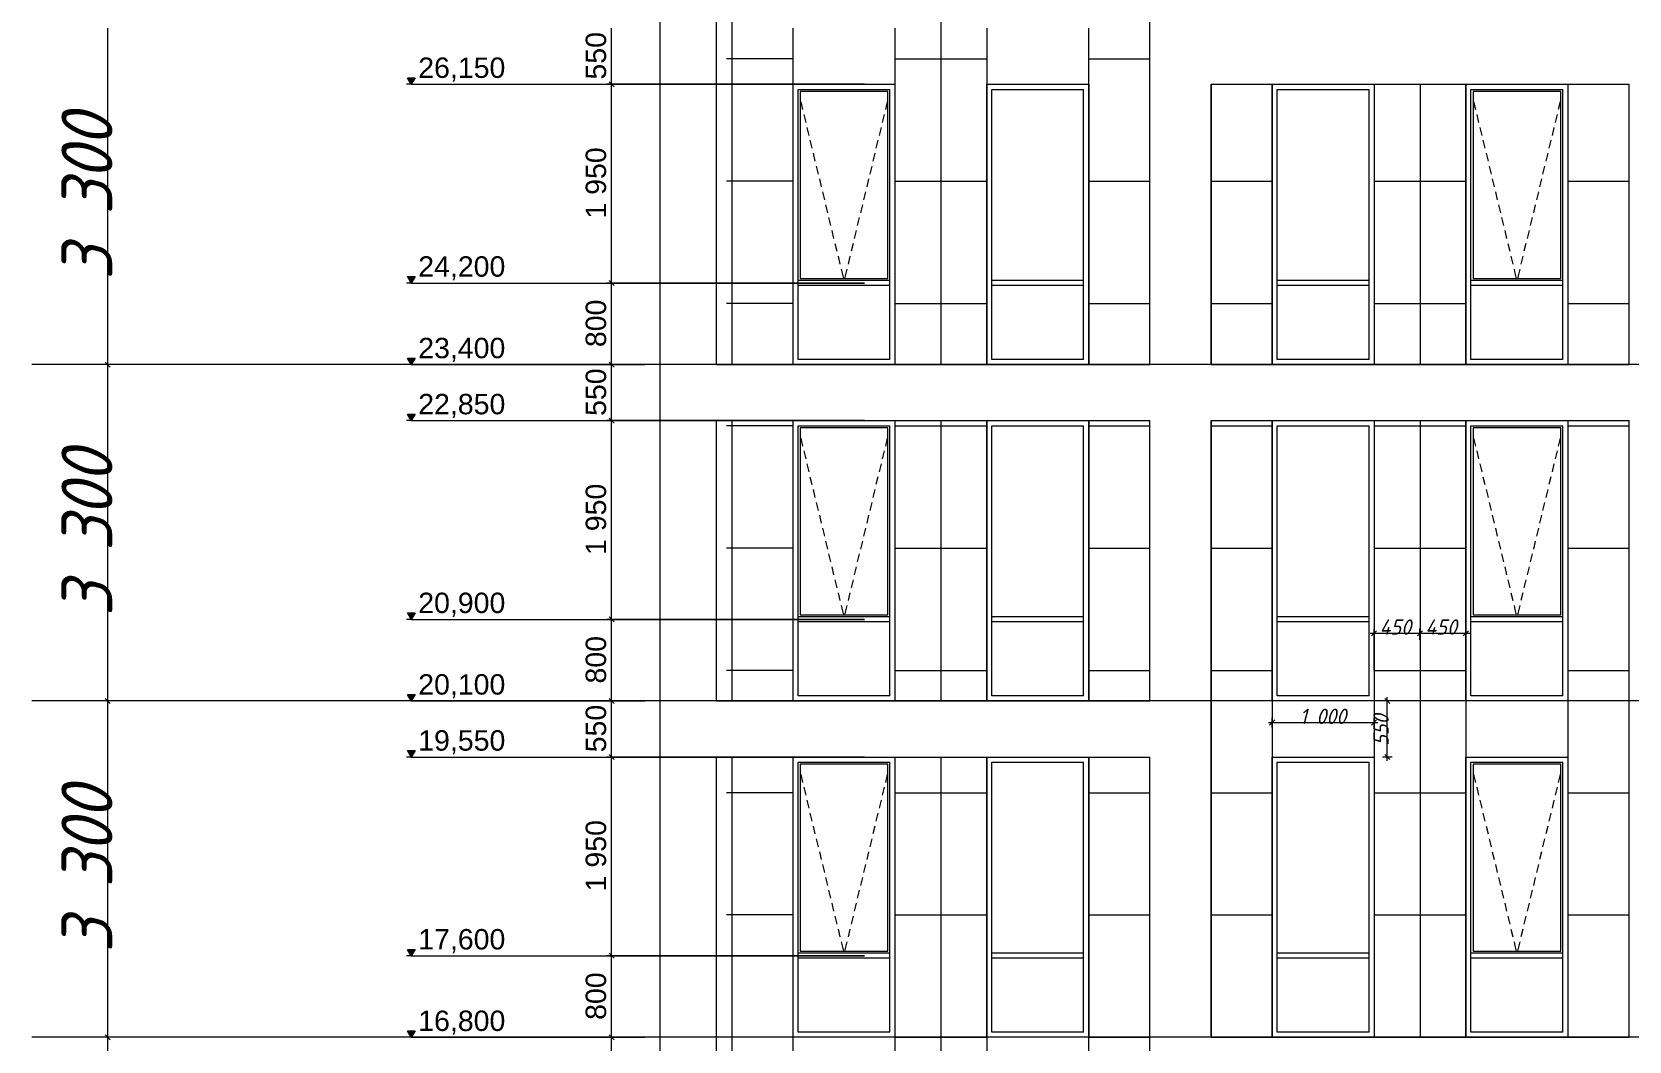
# Model space of a CAD drawing. Header units: millimetres. Extents: x 1499747 to 4230374, y -28481 to 441852.
# Drawn here: x 2604981 to 2620644, y -1020 to 8880 of the extents above; entities that cross this region are included whole.
import ezdxf
from ezdxf.xclip import XClip

# ---------------------------------------------------------------- set-up
doc = ezdxf.new("R2010")
doc.units = ezdxf.units.MM
doc.header["$MEASUREMENT"] = 0
doc.header["$XCLIPFRAME"] = 0
for name, color, linetype, lineweight in [('1 Фасад_42_Витражные окна_Ном._пера__1_Ном._пера__7', 7, 'Continuous', 18), ('1 Фасад_42_Витражные окна_Ном._пера__92_Ном._пера__233', 233, 'Continuous', 18), ('1 Фасад_42_Выступы_Ном._пера__1_Ном._пера__7', 7, 'Continuous', 18), ('1 Фасад_42_Отделка керамика_Ном._пера__1_Ном._пера__7', 7, 'Continuous', 18), ('1 Фасад_42_Размер - ГКЛ перегородки_Ном._пера__5_Ном._пера__5', 5, 'Continuous', 18), ('1 Фасад_42_Размер - Общий_Ном._пера__1_Ном._пера__7', 7, 'Continuous', 18), ('1 Фасад_42_Сетка кладки_Ном._пера__20_Ном._пера__1', 1, 'Continuous', 18), ('1 Фасад_42_Сетка кладки_Ном._пера__5_Ном._пера__5', 5, 'Continuous', 18), ('1 Фасад_42_Сетка кладки_Ном._пера__62_Ном._пера__253', 252, 'Continuous', 18)]:
    doc.layers.add(name, color=color, linetype=linetype, lineweight=lineweight)
doc.layers.add('Чертеж и Рисунок', color=7, linetype='Continuous')
doc.styles.add('СГЕНЕРИР_СТИЛЬ_1', font='')
doc.styles.add('СГЕНЕРИР_СТИЛЬ_2', font='arial.ttf')
doc.styles.get('СГЕНЕРИР_СТИЛЬ_1').set_extended_font_data('GOST Common', italic=True)

# ---------------------------------------------------------------- blocks, each defined once
blk = doc.blocks.new('Чертеж_5_42', base_point=(1557140, 9891))
at = {"layer": '1 Фасад_42_Размер - Общий_Ном._пера__1_Ном._пера__7', "linetype": 'Continuous', "true_color": 0x939598}
for points in [[(1502498, 36041), (1502535, 36104), (1502462, 36104)], [(1502498, 34091), (1502535, 34154), (1502462, 34154)], [(1502498, 33291), (1502535, 33354), (1502462, 33354)], [(1502498, 32741), (1502535, 32804), (1502462, 32804)], [(1502498, 30791), (1502535, 30854), (1502462, 30854)], [(1502498, 29991), (1502535, 30054), (1502462, 30054)], [(1502498, 29441), (1502535, 29504), (1502462, 29504)], [(1502498, 27491), (1502535, 27554), (1502462, 27554)], [(1502498, 26691), (1502535, 26754), (1502462, 26754)]]:
    blk.add_hatch(color=252, dxfattribs=at).paths.add_polyline_path(points)
at = {"layer": '1 Фасад_42_Витражные окна_Ном._пера__1_Ном._пера__7', "color": 252, "linetype": 'Continuous', "true_color": 0x939598}
for p, q in [((1506291, 35691), (1506291, 35991)), ((1506291, 35991), (1506741, 35991)), ((1506311, 35971), (1506311, 34136)), ((1507171, 35971), (1506311, 35971)), ((1506741, 35991), (1507191, 35991)), ((1507171, 34136), (1507171, 35971)), ((1507191, 35691), (1507191, 35991)), ((1508191, 35691), (1508191, 35991)), ((1508191, 35991), (1508641, 35991)), ((1508641, 35991), (1509091, 35991)), ((1509091, 35691), (1509091, 35991)), ((1510990, 35691), (1510990, 35991)), ((1510990, 35991), (1511440, 35991)), ((1511440, 35991), (1511890, 35991)), ((1511890, 35691), (1511890, 35991)), ((1512890, 35691), (1512890, 35991)), ((1512890, 35991), (1513340, 35991)), ((1512910, 35971), (1512910, 34136)), ((1513770, 35971), (1512910, 35971)), ((1513340, 35991), (1513790, 35991)), ((1513770, 34136), (1513770, 35971)), ((1513790, 35691), (1513790, 35991)), ((1506291, 34291), (1506291, 35691)), ((1507191, 34291), (1507191, 35691)), ((1508191, 34291), (1508191, 35691)), ((1509091, 34291), (1509091, 35691)), ((1510990, 34291), (1510990, 35691)), ((1511890, 34291), (1511890, 35691)), ((1512890, 34291), (1512890, 35691)), ((1513790, 34291), (1513790, 35691)), ((1506291, 34116), (1506291, 34291)), ((1507191, 34116), (1507191, 34291)), ((1508191, 34116), (1508191, 34291)), ((1509091, 34116), (1509091, 34291)), ((1510990, 34116), (1510990, 34291)), ((1511890, 34116), (1511890, 34291)), ((1512890, 34116), (1512890, 34291)), ((1513790, 34116), (1513790, 34291)), ((1506291, 34091), (1506291, 34116)), ((1506741, 34116), (1506291, 34116)), ((1506291, 34066), (1506291, 34091)), ((1506291, 33341), (1506291, 34066)), ((1506741, 34066), (1506291, 34066)), ((1506311, 34136), (1507171, 34136)), ((1507191, 34116), (1506741, 34116)), ((1507191, 34066), (1506741, 34066)), ((1507191, 34091), (1507191, 34116)), ((1507191, 34066), (1507191, 34091)), ((1507191, 33341), (1507191, 34066)), ((1508191, 34091), (1508191, 34116)), ((1508641, 34116), (1508191, 34116)), ((1508191, 34066), (1508191, 34091)), ((1508191, 33341), (1508191, 34066)), ((1508641, 34066), (1508191, 34066)), ((1509091, 34116), (1508641, 34116)), ((1509091, 34066), (1508641, 34066)), ((1509091, 34091), (1509091, 34116)), ((1509091, 34066), (1509091, 34091)), ((1509091, 33341), (1509091, 34066)), ((1510990, 34091), (1510990, 34116)), ((1511440, 34116), (1510990, 34116)), ((1510990, 34066), (1510990, 34091)), ((1510990, 33341), (1510990, 34066)), ((1511440, 34066), (1510990, 34066)), ((1511890, 34116), (1511440, 34116)), ((1511890, 34066), (1511440, 34066)), ((1511890, 34091), (1511890, 34116)), ((1511890, 34066), (1511890, 34091)), ((1511890, 33341), (1511890, 34066)), ((1512890, 34091), (1512890, 34116)), ((1513340, 34116), (1512890, 34116)), ((1512890, 34066), (1512890, 34091)), ((1512890, 33341), (1512890, 34066)), ((1513340, 34066), (1512890, 34066)), ((1512910, 34136), (1513770, 34136)), ((1513790, 34116), (1513340, 34116)), ((1513790, 34066), (1513340, 34066)), ((1513790, 34091), (1513790, 34116)), ((1513790, 34066), (1513790, 34091)), ((1513790, 33341), (1513790, 34066)), ((1506741, 33341), (1506291, 33341)), ((1507191, 33341), (1506741, 33341)), ((1508641, 33341), (1508191, 33341)), ((1509091, 33341), (1508641, 33341)), ((1511440, 33341), (1510990, 33341)), ((1511890, 33341), (1511440, 33341)), ((1513340, 33341), (1512890, 33341)), ((1513790, 33341), (1513340, 33341)), ((1506291, 32391), (1506291, 32691)), ((1506291, 32691), (1506741, 32691)), ((1506311, 32671), (1506311, 30836)), ((1507171, 32671), (1506311, 32671)), ((1506741, 32691), (1507191, 32691)), ((1507171, 30836), (1507171, 32671)), ((1507191, 32391), (1507191, 32691)), ((1508191, 32391), (1508191, 32691)), ((1508191, 32691), (1508641, 32691)), ((1508641, 32691), (1509091, 32691)), ((1509091, 32391), (1509091, 32691)), ((1510990, 32391), (1510990, 32691)), ((1510990, 32691), (1511440, 32691)), ((1511440, 32691), (1511890, 32691)), ((1511890, 32391), (1511890, 32691)), ((1512890, 32391), (1512890, 32691)), ((1512890, 32691), (1513340, 32691)), ((1512910, 32671), (1512910, 30836)), ((1513770, 32671), (1512910, 32671)), ((1513340, 32691), (1513790, 32691)), ((1513770, 30836), (1513770, 32671)), ((1513790, 32391), (1513790, 32691)), ((1506291, 30991), (1506291, 32391)), ((1507191, 30991), (1507191, 32391)), ((1508191, 30991), (1508191, 32391)), ((1509091, 30991), (1509091, 32391)), ((1510990, 30991), (1510990, 32391)), ((1511890, 30991), (1511890, 32391)), ((1512890, 30991), (1512890, 32391)), ((1513790, 30991), (1513790, 32391)), ((1506291, 30816), (1506291, 30991)), ((1507191, 30816), (1507191, 30991)), ((1508191, 30816), (1508191, 30991)), ((1509091, 30816), (1509091, 30991)), ((1510990, 30816), (1510990, 30991)), ((1511890, 30816), (1511890, 30991)), ((1512890, 30816), (1512890, 30991)), ((1513790, 30816), (1513790, 30991)), ((1506291, 30791), (1506291, 30816)), ((1506741, 30816), (1506291, 30816)), ((1506291, 30766), (1506291, 30791)), ((1506291, 30041), (1506291, 30766)), ((1506741, 30766), (1506291, 30766)), ((1506311, 30836), (1507171, 30836)), ((1507191, 30816), (1506741, 30816)), ((1507191, 30766), (1506741, 30766)), ((1507191, 30791), (1507191, 30816)), ((1507191, 30766), (1507191, 30791)), ((1507191, 30041), (1507191, 30766)), ((1508191, 30791), (1508191, 30816)), ((1508641, 30816), (1508191, 30816)), ((1508191, 30766), (1508191, 30791)), ((1508191, 30041), (1508191, 30766)), ((1508641, 30766), (1508191, 30766)), ((1509091, 30816), (1508641, 30816)), ((1509091, 30766), (1508641, 30766)), ((1509091, 30791), (1509091, 30816)), ((1509091, 30766), (1509091, 30791)), ((1509091, 30041), (1509091, 30766)), ((1510990, 30791), (1510990, 30816)), ((1511440, 30816), (1510990, 30816)), ((1510990, 30766), (1510990, 30791)), ((1510990, 30041), (1510990, 30766)), ((1511440, 30766), (1510990, 30766)), ((1511890, 30816), (1511440, 30816)), ((1511890, 30766), (1511440, 30766)), ((1511890, 30791), (1511890, 30816)), ((1511890, 30766), (1511890, 30791)), ((1511890, 30041), (1511890, 30766)), ((1512890, 30791), (1512890, 30816)), ((1513340, 30816), (1512890, 30816)), ((1512890, 30766), (1512890, 30791)), ((1512890, 30041), (1512890, 30766)), ((1513340, 30766), (1512890, 30766)), ((1512910, 30836), (1513770, 30836)), ((1513790, 30816), (1513340, 30816)), ((1513790, 30766), (1513340, 30766)), ((1513790, 30791), (1513790, 30816)), ((1513790, 30766), (1513790, 30791)), ((1513790, 30041), (1513790, 30766)), ((1506741, 30041), (1506291, 30041)), ((1507191, 30041), (1506741, 30041)), ((1508641, 30041), (1508191, 30041)), ((1509091, 30041), (1508641, 30041)), ((1511440, 30041), (1510990, 30041)), ((1511890, 30041), (1511440, 30041)), ((1513340, 30041), (1512890, 30041)), ((1513790, 30041), (1513340, 30041)), ((1506291, 29091), (1506291, 29391)), ((1506291, 29391), (1506741, 29391)), ((1506311, 29371), (1506311, 27536)), ((1507171, 29371), (1506311, 29371)), ((1506741, 29391), (1507191, 29391)), ((1507171, 27536), (1507171, 29371)), ((1507191, 29091), (1507191, 29391)), ((1508191, 29091), (1508191, 29391)), ((1508191, 29391), (1508641, 29391)), ((1508641, 29391), (1509091, 29391)), ((1509091, 29091), (1509091, 29391)), ((1510990, 29091), (1510990, 29391)), ((1510990, 29391), (1511440, 29391)), ((1511440, 29391), (1511890, 29391)), ((1511890, 29091), (1511890, 29391)), ((1512890, 29091), (1512890, 29391)), ((1512890, 29391), (1513340, 29391)), ((1512910, 29371), (1512910, 27536)), ((1513770, 29371), (1512910, 29371)), ((1513340, 29391), (1513790, 29391)), ((1513770, 27536), (1513770, 29371)), ((1513790, 29091), (1513790, 29391)), ((1506291, 27691), (1506291, 29091)), ((1507191, 27691), (1507191, 29091)), ((1508191, 27691), (1508191, 29091)), ((1509091, 27691), (1509091, 29091)), ((1510990, 27691), (1510990, 29091)), ((1511890, 27691), (1511890, 29091)), ((1512890, 27691), (1512890, 29091)), ((1513790, 27691), (1513790, 29091)), ((1506291, 27516), (1506291, 27691)), ((1507191, 27516), (1507191, 27691)), ((1508191, 27516), (1508191, 27691)), ((1509091, 27516), (1509091, 27691)), ((1510990, 27516), (1510990, 27691)), ((1511890, 27516), (1511890, 27691)), ((1512890, 27516), (1512890, 27691)), ((1513790, 27516), (1513790, 27691)), ((1506291, 27491), (1506291, 27516)), ((1506741, 27516), (1506291, 27516)), ((1506291, 27466), (1506291, 27491)), ((1506291, 26741), (1506291, 27466)), ((1506741, 27466), (1506291, 27466)), ((1506311, 27536), (1507171, 27536)), ((1507191, 27516), (1506741, 27516)), ((1507191, 27466), (1506741, 27466)), ((1507191, 27491), (1507191, 27516)), ((1507191, 27466), (1507191, 27491)), ((1507191, 26741), (1507191, 27466)), ((1508191, 27491), (1508191, 27516)), ((1508641, 27516), (1508191, 27516)), ((1508191, 27466), (1508191, 27491)), ((1508191, 26741), (1508191, 27466)), ((1508641, 27466), (1508191, 27466)), ((1509091, 27516), (1508641, 27516)), ((1509091, 27466), (1508641, 27466)), ((1509091, 27491), (1509091, 27516)), ((1509091, 27466), (1509091, 27491)), ((1509091, 26741), (1509091, 27466)), ((1510990, 27491), (1510990, 27516)), ((1511440, 27516), (1510990, 27516)), ((1510990, 27466), (1510990, 27491)), ((1510990, 26741), (1510990, 27466)), ((1511440, 27466), (1510990, 27466)), ((1511890, 27516), (1511440, 27516)), ((1511890, 27466), (1511440, 27466)), ((1511890, 27491), (1511890, 27516)), ((1511890, 27466), (1511890, 27491)), ((1511890, 26741), (1511890, 27466)), ((1512890, 27491), (1512890, 27516)), ((1513340, 27516), (1512890, 27516)), ((1512890, 27466), (1512890, 27491)), ((1512890, 26741), (1512890, 27466)), ((1513340, 27466), (1512890, 27466)), ((1512910, 27536), (1513770, 27536)), ((1513790, 27516), (1513340, 27516)), ((1513790, 27466), (1513340, 27466)), ((1513790, 27491), (1513790, 27516)), ((1513790, 27466), (1513790, 27491)), ((1513790, 26741), (1513790, 27466)), ((1506741, 26741), (1506291, 26741)), ((1507191, 26741), (1506741, 26741)), ((1508641, 26741), (1508191, 26741)), ((1509091, 26741), (1508641, 26741)), ((1511440, 26741), (1510990, 26741)), ((1511890, 26741), (1511440, 26741)), ((1513340, 26741), (1512890, 26741)), ((1513790, 26741), (1513340, 26741))]:
    blk.add_line(p, q, dxfattribs=at)
at = {"layer": '1 Фасад_42_Витражные окна_Ном._пера__92_Ном._пера__233', "color": 252, "linetype": 'Continuous', "true_color": 0x939598}
for p, q in [((1506317, 35870), (1506335, 35792)), ((1507166, 35870), (1507147, 35792)), ((1512916, 35870), (1512935, 35792)), ((1513765, 35870), (1513746, 35792)), ((1506347, 35744), (1506366, 35666)), ((1507135, 35744), (1507116, 35666)), ((1512946, 35744), (1512965, 35666)), ((1513734, 35744), (1513715, 35666)), ((1506378, 35617), (1506396, 35539)), ((1507105, 35617), (1507086, 35539)), ((1512977, 35617), (1512996, 35539)), ((1513704, 35617), (1513685, 35539)), ((1506408, 35491), (1506427, 35413)), ((1507074, 35491), (1507055, 35413)), ((1513007, 35491), (1513026, 35413)), ((1513673, 35491), (1513654, 35413)), ((1506439, 35364), (1506457, 35287)), ((1507044, 35364), (1507025, 35287)), ((1513038, 35364), (1513057, 35287)), ((1513643, 35364), (1513624, 35287)), ((1506469, 35238), (1506488, 35160)), ((1506500, 35112), (1506518, 35034)), ((1506983, 35112), (1506964, 35034)), ((1507013, 35238), (1506994, 35160)), ((1513068, 35238), (1513087, 35160)), ((1513099, 35112), (1513118, 35034)), ((1513582, 35112), (1513563, 35034)), ((1513612, 35238), (1513593, 35160)), ((1506530, 34985), (1506549, 34908)), ((1506952, 34985), (1506933, 34908)), ((1513129, 34985), (1513148, 34908)), ((1513551, 34985), (1513532, 34908)), ((1506561, 34859), (1506579, 34781)), ((1506922, 34859), (1506903, 34781)), ((1513160, 34859), (1513179, 34781)), ((1513521, 34859), (1513502, 34781)), ((1506591, 34733), (1506610, 34655)), ((1506891, 34733), (1506872, 34655)), ((1513190, 34733), (1513209, 34655)), ((1513490, 34733), (1513471, 34655)), ((1506622, 34606), (1506640, 34528)), ((1506652, 34480), (1506671, 34402)), ((1506830, 34480), (1506811, 34402)), ((1506861, 34606), (1506842, 34528)), ((1513221, 34606), (1513240, 34528)), ((1513251, 34480), (1513270, 34402)), ((1513429, 34480), (1513410, 34402)), ((1513460, 34606), (1513441, 34528)), ((1506683, 34353), (1506701, 34276)), ((1506800, 34353), (1506781, 34276)), ((1513282, 34353), (1513301, 34276)), ((1513399, 34353), (1513380, 34276)), ((1506713, 34227), (1506722, 34189)), ((1506722, 34189), (1506735, 34136)), ((1506760, 34189), (1506747, 34136)), ((1506769, 34227), (1506760, 34189)), ((1513312, 34227), (1513321, 34189)), ((1513321, 34189), (1513334, 34136)), ((1513359, 34189), (1513346, 34136)), ((1513368, 34227), (1513359, 34189)), ((1506317, 32570), (1506335, 32492)), ((1506347, 32444), (1506366, 32366)), ((1507135, 32444), (1507116, 32366)), ((1507166, 32570), (1507147, 32492)), ((1512916, 32570), (1512935, 32492)), ((1512946, 32444), (1512965, 32366)), ((1513734, 32444), (1513715, 32366)), ((1513765, 32570), (1513746, 32492)), ((1506378, 32317), (1506396, 32239)), ((1507105, 32317), (1507086, 32239)), ((1512977, 32317), (1512996, 32239)), ((1513704, 32317), (1513685, 32239)), ((1506408, 32191), (1506427, 32113)), ((1507074, 32191), (1507055, 32113)), ((1513007, 32191), (1513026, 32113)), ((1513673, 32191), (1513654, 32113)), ((1506439, 32064), (1506457, 31987)), ((1507044, 32064), (1507025, 31987)), ((1513038, 32064), (1513057, 31987)), ((1513643, 32064), (1513624, 31987)), ((1506469, 31938), (1506488, 31860)), ((1506500, 31812), (1506518, 31734)), ((1506983, 31812), (1506964, 31734)), ((1507013, 31938), (1506994, 31860)), ((1513068, 31938), (1513087, 31860)), ((1513099, 31812), (1513118, 31734)), ((1513582, 31812), (1513563, 31734)), ((1513612, 31938), (1513593, 31860)), ((1506530, 31685), (1506549, 31608)), ((1506952, 31685), (1506933, 31608)), ((1513129, 31685), (1513148, 31608)), ((1513551, 31685), (1513532, 31608)), ((1506561, 31559), (1506579, 31481)), ((1506922, 31559), (1506903, 31481)), ((1513160, 31559), (1513179, 31481)), ((1513521, 31559), (1513502, 31481)), ((1506591, 31433), (1506610, 31355)), ((1506891, 31433), (1506872, 31355)), ((1513190, 31433), (1513209, 31355)), ((1513490, 31433), (1513471, 31355)), ((1506622, 31306), (1506640, 31228)), ((1506652, 31180), (1506671, 31102)), ((1506830, 31180), (1506811, 31102)), ((1506861, 31306), (1506842, 31228)), ((1513221, 31306), (1513240, 31228)), ((1513251, 31180), (1513270, 31102)), ((1513429, 31180), (1513410, 31102)), ((1513460, 31306), (1513441, 31228)), ((1506683, 31053), (1506701, 30976)), ((1506800, 31053), (1506781, 30976)), ((1513282, 31053), (1513301, 30976)), ((1513399, 31053), (1513380, 30976)), ((1506713, 30927), (1506722, 30889)), ((1506722, 30889), (1506735, 30836)), ((1506760, 30889), (1506747, 30836)), ((1506769, 30927), (1506760, 30889)), ((1513312, 30927), (1513321, 30889)), ((1513321, 30889), (1513334, 30836)), ((1513359, 30889), (1513346, 30836)), ((1513368, 30927), (1513359, 30889)), ((1506317, 29270), (1506335, 29192)), ((1506347, 29144), (1506366, 29066)), ((1507135, 29144), (1507116, 29066)), ((1507166, 29270), (1507147, 29192)), ((1512916, 29270), (1512935, 29192)), ((1512946, 29144), (1512965, 29066)), ((1513734, 29144), (1513715, 29066)), ((1513765, 29270), (1513746, 29192)), ((1506378, 29017), (1506396, 28939)), ((1507105, 29017), (1507086, 28939)), ((1512977, 29017), (1512996, 28939)), ((1513704, 29017), (1513685, 28939)), ((1506408, 28891), (1506427, 28813)), ((1507074, 28891), (1507055, 28813)), ((1513007, 28891), (1513026, 28813)), ((1513673, 28891), (1513654, 28813)), ((1506439, 28764), (1506457, 28687)), ((1507044, 28764), (1507025, 28687)), ((1513038, 28764), (1513057, 28687)), ((1513643, 28764), (1513624, 28687)), ((1506469, 28638), (1506488, 28560)), ((1506500, 28512), (1506518, 28434)), ((1506983, 28512), (1506964, 28434)), ((1507013, 28638), (1506994, 28560)), ((1513068, 28638), (1513087, 28560)), ((1513099, 28512), (1513118, 28434)), ((1513582, 28512), (1513563, 28434)), ((1513612, 28638), (1513593, 28560)), ((1506530, 28385), (1506549, 28308)), ((1506952, 28385), (1506933, 28308)), ((1513129, 28385), (1513148, 28308)), ((1513551, 28385), (1513532, 28308)), ((1506561, 28259), (1506579, 28181)), ((1506922, 28259), (1506903, 28181)), ((1513160, 28259), (1513179, 28181)), ((1513521, 28259), (1513502, 28181)), ((1506591, 28133), (1506610, 28055)), ((1506891, 28133), (1506872, 28055)), ((1513190, 28133), (1513209, 28055)), ((1513490, 28133), (1513471, 28055)), ((1506622, 28006), (1506640, 27928)), ((1506652, 27880), (1506671, 27802)), ((1506830, 27880), (1506811, 27802)), ((1506861, 28006), (1506842, 27928)), ((1513221, 28006), (1513240, 27928)), ((1513251, 27880), (1513270, 27802)), ((1513429, 27880), (1513410, 27802)), ((1513460, 28006), (1513441, 27928)), ((1506683, 27753), (1506701, 27676)), ((1506800, 27753), (1506781, 27676)), ((1513282, 27753), (1513301, 27676)), ((1513399, 27753), (1513380, 27676)), ((1506713, 27627), (1506722, 27589)), ((1506722, 27589), (1506735, 27536)), ((1506760, 27589), (1506747, 27536)), ((1506769, 27627), (1506760, 27589)), ((1513312, 27627), (1513321, 27589)), ((1513321, 27589), (1513334, 27536)), ((1513359, 27589), (1513346, 27536)), ((1513368, 27627), (1513359, 27589))]:
    blk.add_line(p, q, dxfattribs=at)
at = {"layer": '1 Фасад_42_Выступы_Ном._пера__1_Ном._пера__7', "color": 252, "linetype": 'Continuous', "true_color": 0x939598}
for p, q in [((1504940, 19541), (1504940, 46491)), ((1505490, 33291), (1505490, 39341)), ((1509741, 33291), (1509741, 39341)), ((1510341, 33291), (1510341, 36041)), ((1510341, 36041), (1514441, 36041)), ((1514441, 33291), (1514441, 36041)), ((1505490, 33291), (1509741, 33291)), ((1510341, 33291), (1514441, 33291)), ((1505490, 29991), (1505490, 32741)), ((1505490, 32741), (1509741, 32741)), ((1509741, 29991), (1509741, 32741)), ((1510341, 26691), (1510341, 32741)), ((1510341, 32741), (1514441, 32741)), ((1514441, 26691), (1514441, 32741)), ((1505490, 29991), (1509741, 29991)), ((1505490, 23391), (1505490, 29441)), ((1505490, 29441), (1509741, 29441)), ((1509741, 23391), (1509741, 29441)), ((1510341, 26691), (1514441, 26691))]:
    blk.add_line(p, q, dxfattribs=at)
at = {"layer": '1 Фасад_42_Отделка керамика_Ном._пера__1_Ном._пера__7', "color": 252, "linetype": 'Continuous', "true_color": 0x939598}
for p, q in [((1506241, 36041), (1507241, 36041)), ((1507241, 36041), (1507241, 33291)), ((1508141, 33291), (1508141, 36041)), ((1508141, 36041), (1509141, 36041)), ((1509141, 36041), (1509141, 33291)), ((1510940, 33291), (1510940, 36041)), ((1511940, 36041), (1511940, 33291)), ((1512840, 33291), (1512840, 36041)), ((1507241, 32741), (1507241, 29991)), ((1508141, 29991), (1508141, 32741)), ((1509141, 32741), (1509141, 29991)), ((1510940, 29991), (1510940, 32741)), ((1511940, 32741), (1511940, 29991)), ((1512840, 29991), (1512840, 32741)), ((1511940, 29991), (1510940, 29991)), ((1513840, 29991), (1512840, 29991)), ((1507241, 29441), (1507241, 26691)), ((1508141, 26691), (1508141, 29441)), ((1509141, 29441), (1509141, 26691)), ((1510940, 26691), (1510940, 29441)), ((1510940, 29441), (1511940, 29441)), ((1511940, 29441), (1511940, 26691)), ((1512840, 26691), (1512840, 29441)), ((1512840, 29441), (1513840, 29441)), ((1507241, 26691), (1506241, 26691)), ((1509141, 26691), (1508141, 26691))]:
    blk.add_line(p, q, dxfattribs=at)
at = {"layer": '1 Фасад_42_Размер - ГКЛ перегородки_Ном._пера__5_Ном._пера__5', "color": 252, "linetype": 'Continuous', "true_color": 0x939598}
for p, q in [((1499521, 33291), (1499521, 36591)), ((1499568, 33291), (1498778, 33291)), ((1499568, 33291), (1498778, 33291)), ((1499496, 33316), (1499546, 33266)), ((1499496, 33316), (1499546, 33266)), ((1499521, 29991), (1499521, 33291)), ((1499568, 29991), (1498778, 29991)), ((1499568, 29991), (1498778, 29991)), ((1499496, 30016), (1499546, 29966)), ((1499496, 30016), (1499546, 29966)), ((1499521, 26691), (1499521, 29991)), ((1499568, 26691), (1498778, 26691)), ((1499568, 26691), (1498778, 26691)), ((1499496, 26716), (1499546, 26666)), ((1499496, 26716), (1499546, 26666)), ((1499521, 23391), (1499521, 26691))]:
    blk.add_line(p, q, dxfattribs=at)
at = {"layer": '1 Фасад_42_Размер - Общий_Ном._пера__1_Ном._пера__7', "color": 252, "linetype": 'Continuous', "true_color": 0x939598}
for p, q in [((1504463, 36041), (1504463, 36591)), ((1502498, 36041), (1502452, 36041)), ((1502498, 36041), (1502462, 36104)), ((1502462, 36104), (1502535, 36104)), ((1502535, 36104), (1502498, 36041)), ((1502498, 36041), (1506941, 36041)), ((1506941, 36041), (1504416, 36041)), ((1506941, 36041), (1504416, 36041)), ((1504438, 36066), (1504488, 36016)), ((1504438, 36066), (1504488, 36016)), ((1504463, 34091), (1504463, 36041)), ((1502498, 34091), (1502462, 34154)), ((1502462, 34154), (1502535, 34154)), ((1502535, 34154), (1502498, 34091)), ((1502498, 34091), (1502452, 34091)), ((1502498, 34091), (1506941, 34091)), ((1506941, 34091), (1504416, 34091)), ((1506941, 34091), (1504416, 34091)), ((1504438, 34116), (1504488, 34066)), ((1504438, 34116), (1504488, 34066)), ((1504463, 33291), (1504463, 34091)), ((1502498, 33291), (1502452, 33291)), ((1502498, 33291), (1502462, 33354)), ((1502462, 33354), (1502535, 33354)), ((1502535, 33354), (1502498, 33291)), ((1502498, 33291), (1504790, 33291)), ((1504790, 33291), (1504416, 33291)), ((1504790, 33291), (1504416, 33291)), ((1504438, 33316), (1504488, 33266)), ((1504438, 33316), (1504488, 33266)), ((1504463, 32741), (1504463, 33291)), ((1502498, 32741), (1502452, 32741)), ((1502498, 32741), (1502462, 32804)), ((1502462, 32804), (1502535, 32804)), ((1502535, 32804), (1502498, 32741)), ((1502498, 32741), (1506941, 32741)), ((1506941, 32741), (1504416, 32741)), ((1506941, 32741), (1504416, 32741)), ((1504438, 32766), (1504488, 32716)), ((1504438, 32766), (1504488, 32716)), ((1504463, 30791), (1504463, 32741)), ((1502498, 30791), (1502452, 30791)), ((1502498, 30791), (1502462, 30854)), ((1502462, 30854), (1502535, 30854)), ((1502535, 30854), (1502498, 30791)), ((1502498, 30791), (1506941, 30791)), ((1506941, 30791), (1504416, 30791)), ((1506941, 30791), (1504416, 30791)), ((1504438, 30816), (1504488, 30766)), ((1504438, 30816), (1504488, 30766)), ((1504463, 29991), (1504463, 30791)), ((1502498, 29991), (1502452, 29991)), ((1502498, 29991), (1502462, 30054)), ((1502462, 30054), (1502535, 30054)), ((1502535, 30054), (1502498, 29991)), ((1502498, 29991), (1504790, 29991)), ((1504790, 29991), (1504416, 29991)), ((1504790, 29991), (1504416, 29991)), ((1504438, 30016), (1504488, 29966)), ((1504438, 30016), (1504488, 29966)), ((1504463, 29441), (1504463, 29991)), ((1502498, 29441), (1502462, 29504)), ((1502462, 29504), (1502535, 29504)), ((1502535, 29504), (1502498, 29441)), ((1504438, 29466), (1504488, 29416)), ((1504438, 29466), (1504488, 29416)), ((1502498, 29441), (1502452, 29441)), ((1502498, 29441), (1506941, 29441)), ((1506941, 29441), (1504416, 29441)), ((1506941, 29441), (1504416, 29441)), ((1504463, 27491), (1504463, 29441)), ((1502498, 27491), (1502452, 27491)), ((1502498, 27491), (1502462, 27554)), ((1502462, 27554), (1502535, 27554)), ((1502535, 27554), (1502498, 27491)), ((1502498, 27491), (1506941, 27491)), ((1506941, 27491), (1504416, 27491)), ((1506941, 27491), (1504416, 27491)), ((1504438, 27516), (1504488, 27466)), ((1504438, 27516), (1504488, 27466)), ((1504463, 26691), (1504463, 27491)), ((1502498, 26691), (1502452, 26691)), ((1502498, 26691), (1502462, 26754)), ((1502462, 26754), (1502535, 26754)), ((1502535, 26754), (1502498, 26691)), ((1502498, 26691), (1504790, 26691)), ((1504790, 26691), (1504416, 26691)), ((1504790, 26691), (1504416, 26691)), ((1504438, 26716), (1504488, 26666)), ((1504438, 26716), (1504488, 26666)), ((1504463, 26141), (1504463, 26691))]:
    blk.add_line(p, q, dxfattribs=at)
at = {"layer": '1 Фасад_42_Сетка кладки_Ном._пера__20_Ном._пера__1', "color": 252, "linetype": 'Continuous', "true_color": 0x939598}
for p, q in [((1511940, 30291), (1511940, 30702)), ((1512390, 30591), (1512390, 30702)), ((1512390, 30591), (1512390, 30702)), ((1512840, 30291), (1512840, 30702)), ((1511903, 30655), (1511940, 30655)), ((1511965, 30680), (1511915, 30630)), ((1511940, 30655), (1512390, 30655)), ((1512415, 30680), (1512365, 30630)), ((1512415, 30680), (1512365, 30630)), ((1512390, 30655), (1512840, 30655)), ((1512815, 30630), (1512865, 30680)), ((1512840, 30655), (1512878, 30655)), ((1512116, 29991), (1512022, 29991)), ((1512094, 29966), (1512044, 30016)), ((1512069, 29991), (1512069, 30029)), ((1512069, 29441), (1512069, 29991)), ((1510903, 29779), (1510940, 29779)), ((1510965, 29804), (1510915, 29754)), ((1510940, 29732), (1510940, 29826)), ((1510940, 29779), (1511940, 29779)), ((1511915, 29754), (1511965, 29804)), ((1511940, 29732), (1511940, 29826)), ((1511940, 29779), (1511978, 29779)), ((1512044, 29466), (1512094, 29416)), ((1512116, 29441), (1512022, 29441)), ((1512069, 29404), (1512069, 29441))]:
    blk.add_line(p, q, dxfattribs=at)
at = {"layer": '1 Фасад_42_Сетка кладки_Ном._пера__5_Ном._пера__5', "color": 252, "linetype": 'Continuous', "true_color": 0x939598}
for p, q in [((1529845, 33291), (1498778, 33291)), ((1529845, 33291), (1498778, 33291)), ((1529845, 29991), (1498778, 29991)), ((1529845, 29991), (1498778, 29991)), ((1529845, 26691), (1498778, 26691)), ((1529845, 26691), (1498778, 26691))]:
    blk.add_line(p, q, dxfattribs=at)
at = {"layer": '1 Фасад_42_Сетка кладки_Ном._пера__62_Ном._пера__253', "color": 252, "linetype": 'Continuous', "true_color": 0x939598}
for p, q in [((1505640, 39341), (1505640, 33291)), ((1507691, 39341), (1507691, 33291)), ((1506241, 36591), (1506241, 36041)), ((1507240, 36591), (1507240, 36041)), ((1508141, 36591), (1508141, 36041)), ((1509140, 36591), (1509140, 36041)), ((1506241, 36291), (1505590, 36291)), ((1507241, 36291), (1508141, 36291)), ((1509140, 36291), (1509741, 36291)), ((1506241, 36041), (1506241, 33291)), ((1507240, 36041), (1507240, 33291)), ((1508141, 36041), (1508141, 33291)), ((1509140, 36041), (1509140, 33291)), ((1510341, 36041), (1510341, 33291)), ((1510941, 36041), (1510941, 33291)), ((1511940, 36041), (1511940, 33291)), ((1512391, 36041), (1512391, 33291)), ((1512841, 36041), (1512841, 33291)), ((1513840, 36041), (1513840, 33291)), ((1506241, 35091), (1505590, 35091)), ((1507241, 35091), (1508141, 35091)), ((1509140, 35091), (1509141, 35091)), ((1509141, 35091), (1509741, 35091)), ((1510341, 35091), (1510940, 35091)), ((1510940, 35091), (1510941, 35091)), ((1511940, 35091), (1512840, 35091)), ((1513840, 35091), (1514441, 35091)), ((1506241, 33891), (1505590, 33891)), ((1507241, 33891), (1508141, 33891)), ((1509140, 33891), (1509141, 33891)), ((1509141, 33891), (1509741, 33891)), ((1510341, 33891), (1510940, 33891)), ((1510940, 33891), (1510941, 33891)), ((1511940, 33891), (1512840, 33891)), ((1513840, 33891), (1514441, 33891)), ((1505640, 32741), (1505640, 29991)), ((1506241, 32741), (1506241, 29991)), ((1507240, 32741), (1507240, 29991)), ((1507691, 32741), (1507691, 29991)), ((1508141, 32741), (1508141, 29991)), ((1509140, 32741), (1509140, 29991)), ((1510341, 32741), (1510341, 26691)), ((1510941, 32741), (1510941, 29991)), ((1511940, 32741), (1511940, 26691)), ((1512391, 32741), (1512391, 26691)), ((1512841, 32741), (1512841, 29991)), ((1513840, 32741), (1513840, 29991)), ((1506241, 32691), (1505590, 32691)), ((1507241, 32691), (1508141, 32691)), ((1509140, 32691), (1509141, 32691)), ((1509141, 32691), (1509741, 32691)), ((1510341, 32691), (1510940, 32691)), ((1510940, 32691), (1510941, 32691)), ((1511940, 32691), (1512840, 32691)), ((1513840, 32691), (1514441, 32691)), ((1506241, 31491), (1505590, 31491)), ((1507241, 31491), (1508141, 31491)), ((1509140, 31491), (1509141, 31491)), ((1509141, 31491), (1509741, 31491)), ((1510341, 31491), (1510940, 31491)), ((1510940, 31491), (1510941, 31491)), ((1511940, 31491), (1512840, 31491)), ((1513840, 31491), (1514441, 31491)), ((1506241, 30291), (1505590, 30291)), ((1507241, 30291), (1508141, 30291)), ((1509140, 30291), (1509141, 30291)), ((1509141, 30291), (1509741, 30291)), ((1510341, 30291), (1510940, 30291)), ((1510940, 30291), (1510941, 30291)), ((1511940, 30291), (1512840, 30291)), ((1513840, 30291), (1514441, 30291)), ((1510941, 29991), (1510941, 29441)), ((1512841, 29991), (1512841, 29441)), ((1513840, 29991), (1513840, 29441)), ((1505640, 29441), (1505640, 23391)), ((1506241, 29441), (1506241, 26691)), ((1507240, 29441), (1507240, 26691)), ((1507691, 29441), (1507691, 23391)), ((1508141, 29441), (1508141, 26691)), ((1509140, 29441), (1509140, 26691)), ((1510941, 29441), (1510941, 26691)), ((1512841, 29441), (1512841, 26691)), ((1513840, 29441), (1513840, 26691)), ((1506241, 29091), (1505590, 29091)), ((1507241, 29091), (1508141, 29091)), ((1509140, 29091), (1509141, 29091)), ((1509141, 29091), (1509741, 29091)), ((1510341, 29091), (1510940, 29091)), ((1510940, 29091), (1510941, 29091)), ((1511940, 29091), (1512840, 29091)), ((1513840, 29091), (1514441, 29091)), ((1506241, 27891), (1505590, 27891)), ((1507241, 27891), (1508141, 27891)), ((1509140, 27891), (1509141, 27891)), ((1509141, 27891), (1509741, 27891)), ((1510341, 27891), (1510940, 27891)), ((1510940, 27891), (1510941, 27891)), ((1511940, 27891), (1512840, 27891)), ((1513840, 27891), (1514441, 27891)), ((1506241, 26691), (1505590, 26691)), ((1506241, 26691), (1506241, 26141)), ((1507240, 26691), (1507240, 26141)), ((1507241, 26691), (1508141, 26691)), ((1508141, 26691), (1508141, 26141)), ((1509140, 26691), (1509140, 26141)), ((1509140, 26691), (1509741, 26691))]:
    blk.add_line(p, q, dxfattribs=at)
at = {"layer": '1 Фасад_42_Размер - ГКЛ перегородки_Ном._пера__5_Ном._пера__5', "color": 252, "linetype": 'Continuous', "true_color": 0x939598, "char_height": 500, "attachment_point": 7, "rotation": 90, "style": 'СГЕНЕРИР_СТИЛЬ_1'}
for insert in [(1499567, 34122), (1499567, 30822), (1499567, 27522)]:
    blk.add_mtext('\\A1;{\\pql;\\fGOST Common|b0|i1|c204|p0;\\W1.000000;3\xa0300}', dxfattribs=dict(at, insert=insert))
at = {"layer": '1 Фасад_42_Размер - Общий_Ном._пера__1_Ном._пера__7', "color": 252, "linetype": 'Continuous', "true_color": 0x939598, "char_height": 200, "attachment_point": 7, "rotation": 90, "style": 'СГЕНЕРИР_СТИЛЬ_2'}
for s, insert in [('\\A1;{\\pql;\\fArial|b0|i0|c204|p0;\\W1.000000;550}', (1504411, 36087)), ('\\A1;{\\pql;\\fArial|b0|i0|c204|p0;\\W1.000000;1\xa0950}', (1504411, 34723)), ('\\A1;{\\pql;\\fArial|b0|i0|c204|p0;\\W1.000000;800}', (1504411, 33462)), ('\\A1;{\\pql;\\fArial|b0|i0|c204|p0;\\W1.000000;550}', (1504411, 32787)), ('\\A1;{\\pql;\\fArial|b0|i0|c204|p0;\\W1.000000;1\xa0950}', (1504411, 31423)), ('\\A1;{\\pql;\\fArial|b0|i0|c204|p0;\\W1.000000;800}', (1504411, 30162)), ('\\A1;{\\pql;\\fArial|b0|i0|c204|p0;\\W1.000000;550}', (1504411, 29487)), ('\\A1;{\\pql;\\fArial|b0|i0|c204|p0;\\W1.000000;1\xa0950}', (1504411, 28123)), ('\\A1;{\\pql;\\fArial|b0|i0|c204|p0;\\W1.000000;800}', (1504411, 26862))]:
    blk.add_mtext(s, dxfattribs=dict(at, insert=insert))
at = {"layer": '1 Фасад_42_Размер - Общий_Ном._пера__1_Ном._пера__7', "color": 252, "linetype": 'Continuous', "true_color": 0x939598, "char_height": 200, "attachment_point": 7, "style": 'СГЕНЕРИР_СТИЛЬ_2'}
for s, insert in [('\\A1;{\\pql;\\fArial|b0|i0|c204|p0;\\W1.000000;26,150}', (1502566, 36066)), ('\\A1;{\\pql;\\fArial|b0|i0|c204|p0;\\W1.000000;24,200}', (1502566, 34116)), ('\\A1;{\\pql;\\fArial|b0|i0|c204|p0;\\W1.000000;23,400}', (1502566, 33316)), ('\\A1;{\\pql;\\fArial|b0|i0|c204|p0;\\W1.000000;22,850}', (1502566, 32766)), ('\\A1;{\\pql;\\fArial|b0|i0|c204|p0;\\W1.000000;20,900}', (1502566, 30816)), ('\\A1;{\\pql;\\fArial|b0|i0|c204|p0;\\W1.000000;20,100}', (1502566, 30016)), ('\\A1;{\\pql;\\fArial|b0|i0|c204|p0;\\W1.000000;19,550}', (1502566, 29466)), ('\\A1;{\\pql;\\fArial|b0|i0|c204|p0;\\W1.000000;17,600}', (1502566, 27516)), ('\\A1;{\\pql;\\fArial|b0|i0|c204|p0;\\W1.000000;16,800}', (1502566, 26716))]:
    blk.add_mtext(s, dxfattribs=dict(at, insert=insert))
at = {"layer": '1 Фасад_42_Сетка кладки_Ном._пера__20_Ном._пера__1', "color": 252, "linetype": 'Continuous', "true_color": 0x939598, "char_height": 150, "attachment_point": 7, "style": 'СГЕНЕРИР_СТИЛЬ_1'}
for s, insert in [('\\A1;{\\pql;\\fGOST Common|b0|i1|c204|p0;\\W1.000000;450}', (1511993, 30641)), ('\\A1;{\\pql;\\fGOST Common|b0|i1|c204|p0;\\W1.000000;450}', (1512443, 30641)), ('\\A1;{\\pql;\\fGOST Common|b0|i1|c204|p0;\\W1.000000;1\xa0000}', (1511210, 29765))]:
    blk.add_mtext(s, dxfattribs=dict(at, insert=insert))
at = {"layer": '1 Фасад_42_Сетка кладки_Ном._пера__20_Ном._пера__1', "color": 252, "linetype": 'Continuous', "true_color": 0x939598, "insert": (1512083, 29552), "char_height": 150, "attachment_point": 7, "rotation": 90, "style": 'СГЕНЕРИР_СТИЛЬ_1'}
blk.add_mtext('\\A1;{\\pql;\\fGOST Common|b0|i1|c204|p0;\\W1.000000;550}', dxfattribs=at)

msp = doc.modelspace()

# ---------------------------------------------------------------- block references
at = {"layer": 'Чертеж и Рисунок', "linetype": 'Continuous'}
ref = msp.add_blockref('Чертеж_5_42', (2663343.31682, -17783.33843), dxfattribs=at)
XClip(ref).set_block_clipping_path([(1496000, -1299.0576434789), (1580000, 60181.6414690267)])

doc.saveas('drawing.dxf')
